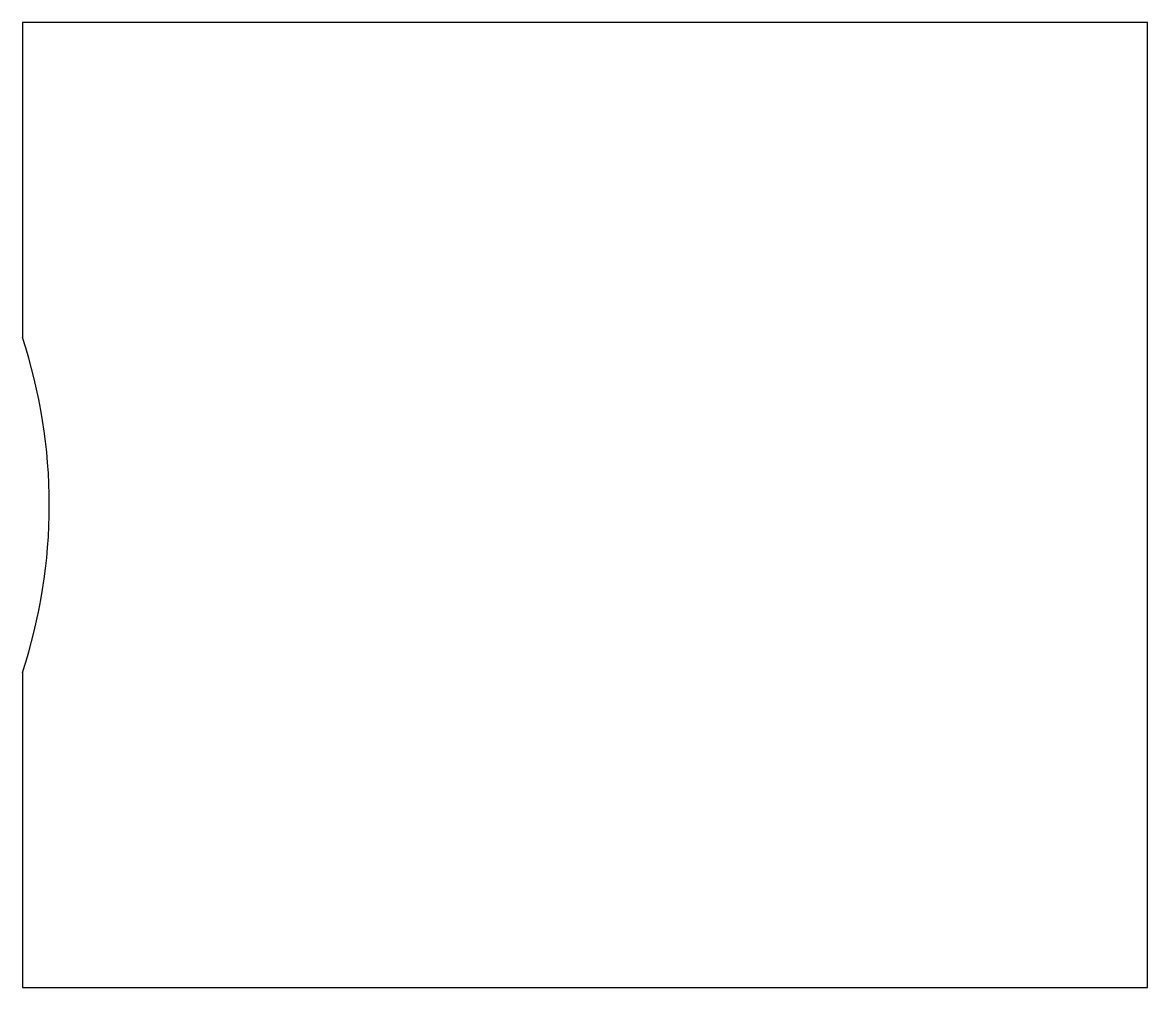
# Model space of a CAD drawing. Header units: millimetres. Extents: x -97 to 102, y -70 to -34.
# Drawn here: x -97 to -55, y -70.1 to -34.1 of the extents above.
import ezdxf

# ---------------------------------------------------------------- set-up
doc = ezdxf.new("R2010")
doc.units = ezdxf.units.MM

msp = doc.modelspace()

# ---------------------------------------------------------------- linework, layer by layer
for p, q in [((-97, -34.1), (-97, -45.855002)), ((-55, -34.1), (-97, -34.1)), ((-55, -70.1), (-55, -34.1)), ((-97, -58.344998), (-97, -70.1)), ((-97, -70.1), (-55, -70.1))]:
    msp.add_line(p, q)
msp.add_arc((-116, -52.1), 20, 341.8051277, 378.1948723)

doc.saveas('drawing.dxf')
